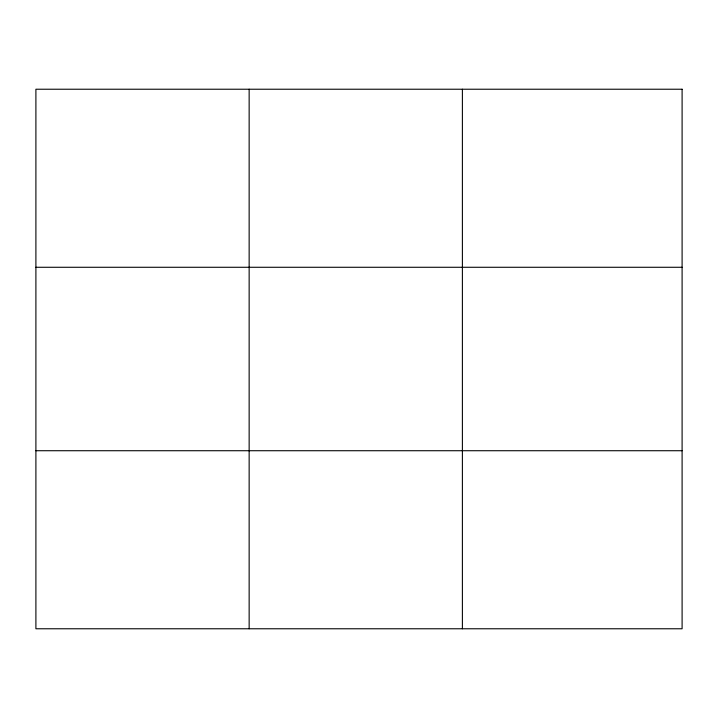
<?xml version="1.0" encoding="UTF-8"?>
<svg xmlns="http://www.w3.org/2000/svg" width="718" height="718" viewBox="0 0 718 718"><rect width="100%" height="100%" fill="white"/><g stroke="black" fill="none" stroke-linecap="round" stroke-linejoin="round"><path stroke-width="1.08" d="M249.146 89.229L249.146 628.771M462.392 89.229L462.392 628.771M35.9 267.276L682.1 267.276M35.9 450.724L682.1 450.724M682.1 89.229L682.1 628.771L35.9 628.771L35.9 89.229L682.1 89.229"/></g></svg>
